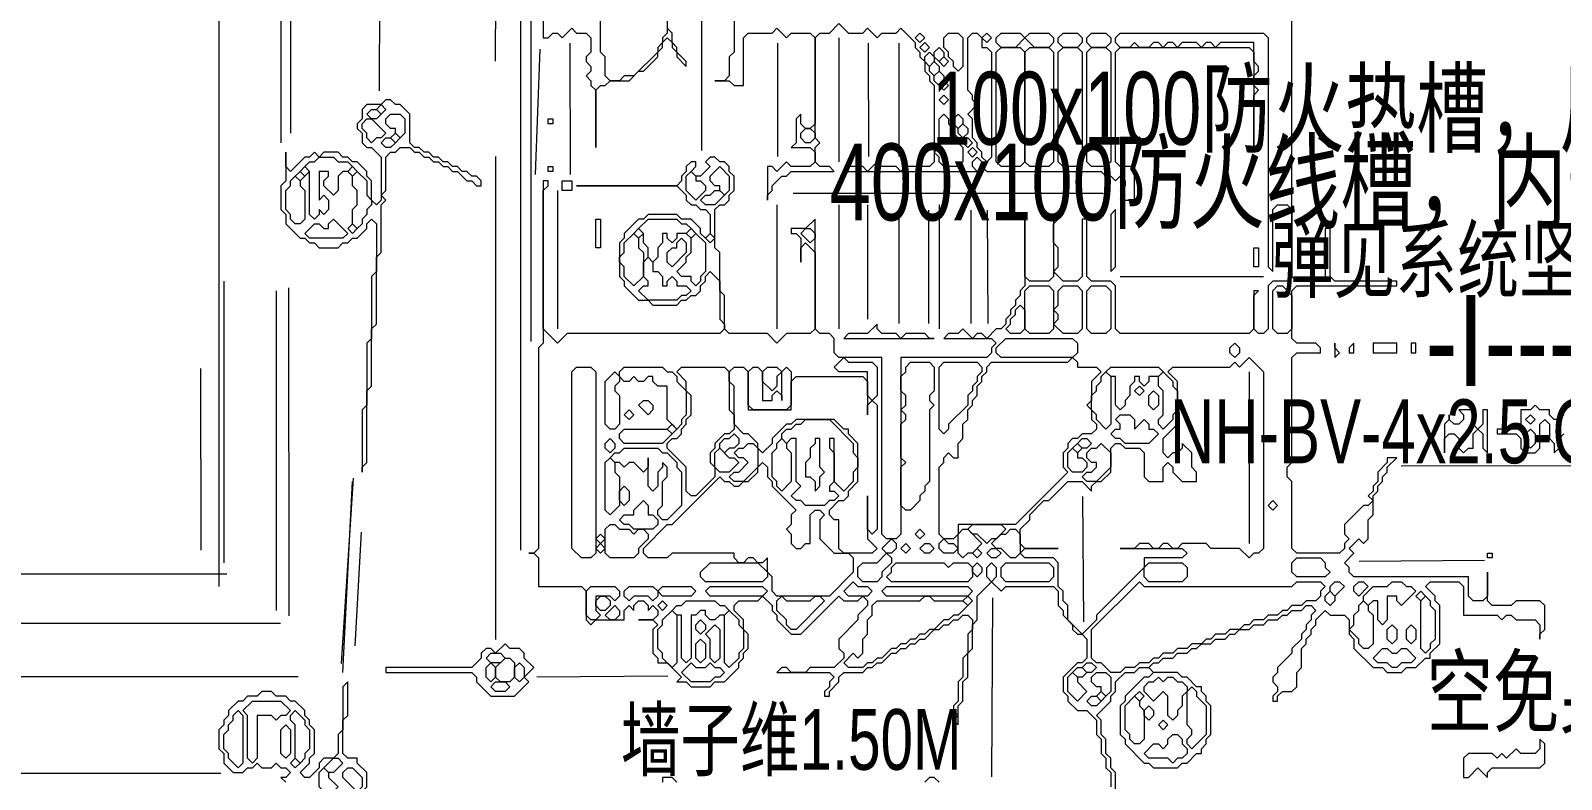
# Model space of a CAD drawing. Extents: x 10 to 1970, y 11 to 1392.
# Drawn here: x 1219.5 to 1540.5, y 644.6 to 801.5 of the extents above; entities that cross this region are included whole.
import ezdxf

# ---------------------------------------------------------------- set-up
doc = ezdxf.new("R2010")
doc.units = 0
for name, color, linetype, lineweight in [('OCR_TEXT', 6, 'Continuous', 0), ('TRACE_CURVE', 6, 'Continuous', 0), ('TRACE_STRAIGHT', 5, 'Continuous', 0), ('TRACE_TEXT_SYMBOL', 6, 'Continuous', 0)]:
    doc.layers.add(name, color=color, linetype=linetype, lineweight=lineweight)
doc.styles.add('wqy-unicode', font='wqy-unicode.lff')

msp = doc.modelspace()

# ---------------------------------------------------------------- linework, layer by layer
at = {"layer": 'TRACE_CURVE', "color": 6}
for points in [[(1500, 699), (1501, 700), (1501, 704), (1502, 705), (1502, 706), (1503, 707), (1503, 708), (1504, 709), (1504, 710), (1506, 712), (1504, 712), (1504, 711), (1502, 709), (1502, 707), (1501, 706), (1501, 705), (1500, 704), (1501, 703), (1500, 702), (1499, 702), (1495, 698), (1495, 696), (1496, 695), (1495, 694), (1495, 693), (1494, 692), (1485, 692), (1484, 693), (1484, 707), (1483, 708), (1483, 710), (1484, 711), (1484, 733), (1485, 734), (1490, 734), (1490, 735), (1489, 736), (1485, 736), (1484, 737), (1484, 747), (1485, 748), (1506, 748), (1506, 749), (1493, 749), (1492, 750), (1492, 760), (1491, 760), (1491, 750), (1490, 749), (1485, 749), (1484, 750), (1484, 874)], [(1327, 831), (1327, 800), (1328, 800), (1329, 801), (1330, 801), (1331, 800), (1333, 802), (1334, 801), (1336, 801), (1337, 800), (1337, 797), (1336, 796), (1336, 795), (1337, 794), (1337, 793), (1336, 792), (1337, 791), (1337, 790), (1338, 789), (1338, 777), (1338, 789), (1339, 790), (1340, 790), (1341, 791), (1345, 791), (1347, 793), (1348, 793), (1351, 796), (1351, 797), (1352, 798), (1352, 799), (1353, 800), (1354, 799), (1354, 798), (1355, 797), (1355, 796), (1357, 794), (1357, 795), (1355, 797), (1355, 798), (1354, 799), (1354, 801), (1353, 802)], [(1353, 804), (1353, 801), (1352, 800), (1352, 799), (1351, 798), (1351, 797), (1346, 792), (1344, 792), (1343, 791), (1341, 791), (1340, 792), (1340, 796), (1339, 797), (1339, 806)], [(1367, 806), (1367, 797), (1366, 796), (1366, 792), (1365, 791), (1363, 791), (1366, 791), (1367, 790), (1369, 790), (1369, 800), (1370, 801), (1375, 801), (1376, 802), (1378, 800)], [(1378, 800), (1379, 801), (1383, 801), (1384, 800), (1384, 782), (1383, 781), (1382, 781), (1381, 782), (1381, 784), (1380, 783), (1380, 778), (1379, 777), (1383, 777), (1384, 776), (1384, 774), (1383, 773), (1379, 773), (1378, 774), (1376, 772), (1375, 773), (1374, 773), (1374, 766), (1374, 767), (1375, 768), (1375, 769), (1377, 771), (1378, 771), (1379, 772), (1388, 772), (1387, 773), (1385, 773), (1384, 774), (1384, 777), (1385, 778), (1384, 779), (1384, 800), (1385, 801), (1387, 801), (1389, 803), (1391, 801), (1394, 801), (1395, 802), (1397, 800), (1398, 801), (1401, 801), (1402, 802), (1405, 799), (1405, 798), (1406, 797), (1406, 796), (1407, 795), (1407, 793), (1408, 792), (1408, 791), (1409, 790), (1409, 774), (1408, 773), (1403, 773), (1402, 772), (1401, 773), (1398, 773), (1397, 774), (1395, 772), (1394, 773)], [(1394, 773), (1391, 773), (1390, 772), (1418, 772), (1419, 773), (1420, 772), (1444, 772), (1445, 771), (1446, 771), (1447, 770), (1448, 771), (1449, 770), (1449, 769), (1448, 768), (1449, 767), (1448, 766), (1451, 766), (1451, 773), (1448, 773), (1447, 774), (1447, 797), (1448, 798), (1475, 798), (1476, 797), (1476, 777), (1476, 788), (1477, 789), (1476, 790), (1476, 792), (1477, 793), (1477, 794), (1476, 795), (1476, 799), (1469, 799), (1468, 798), (1467, 799), (1466, 799), (1465, 798), (1464, 799), (1461, 799), (1460, 798), (1459, 799), (1458, 799), (1457, 798), (1456, 799), (1455, 799), (1454, 798), (1452, 798), (1451, 799), (1450, 798), (1448, 798), (1447, 799), (1447, 800), (1448, 801), (1478, 801), (1479, 800), (1479, 752), (1480, 751), (1480, 764), (1481, 765), (1483, 765), (1484, 764), (1484, 750), (1483, 749)], [(1294, 787), (1293, 786), (1290, 786), (1289, 785), (1289, 783), (1288, 782), (1288, 781), (1289, 780), (1289, 778), (1290, 777), (1291, 777), (1293, 775), (1293, 766), (1292, 765), (1291, 766), (1291, 770), (1290, 771), (1290, 772), (1288, 774), (1287, 774), (1286, 775), (1285, 775), (1284, 776), (1281, 776), (1280, 775), (1279, 776), (1278, 775), (1277, 775), (1274, 772), (1273, 773), (1273, 776), (1273, 770), (1272, 769), (1272, 764), (1273, 763), (1273, 761), (1276, 758), (1277, 758), (1278, 757), (1279, 757), (1280, 756), (1284, 756), (1285, 757), (1286, 757), (1287, 758), (1288, 758), (1290, 760), (1290, 761), (1291, 762), (1292, 761), (1292, 751), (1291, 750), (1291, 737), (1290, 736), (1290, 723), (1289, 722), (1289, 709), (1289, 710), (1290, 711), (1290, 726), (1291, 727), (1291, 739), (1292, 740), (1292, 754)], [(1292, 754), (1293, 755), (1293, 765), (1294, 766), (1293, 767), (1294, 768), (1294, 775), (1295, 776), (1296, 776), (1297, 777), (1299, 777), (1300, 776), (1301, 776), (1302, 775), (1303, 775), (1304, 774), (1305, 774), (1306, 773), (1307, 773), (1308, 772), (1309, 772), (1311, 770), (1312, 770), (1313, 769), (1314, 769), (1314, 770), (1313, 771), (1312, 771), (1311, 772), (1310, 772), (1309, 773), (1308, 773), (1307, 774), (1306, 774), (1305, 775), (1304, 775), (1303, 776), (1302, 776), (1301, 777), (1300, 777), (1299, 778), (1299, 784), (1297, 786), (1296, 786), (1295, 787), (1294, 787)], [(1398, 696), (1398, 733), (1389, 733), (1388, 734), (1388, 737), (1387, 738), (1385, 738), (1384, 739), (1384, 762), (1382, 760), (1379, 760), (1379, 759), (1380, 759), (1381, 758), (1381, 753), (1381, 756), (1382, 757), (1384, 755), (1384, 739), (1383, 738), (1378, 738), (1376, 736), (1374, 738), (1366, 738), (1365, 739), (1365, 746), (1364, 747), (1364, 755), (1363, 756), (1363, 764), (1364, 765), (1365, 765), (1366, 766), (1366, 767), (1367, 768), (1367, 771), (1366, 772), (1366, 773), (1365, 774), (1364, 774), (1363, 775), (1362, 775), (1361, 774), (1362, 773), (1360, 771), (1359, 771), (1358, 772), (1359, 773), (1359, 774), (1358, 774), (1357, 773), (1357, 772), (1356, 771), (1356, 770), (1355, 769), (1334, 769), (1355, 769), (1357, 767), (1357, 766), (1358, 765), (1359, 765), (1360, 764), (1361, 764), (1362, 763)], [(1362, 763), (1362, 759), (1361, 758), (1360, 759), (1360, 760), (1358, 762), (1356, 762), (1355, 763), (1349, 763), (1348, 762), (1347, 762), (1344, 759), (1344, 758), (1343, 757), (1343, 750), (1344, 749), (1344, 748), (1347, 745), (1349, 745), (1350, 744), (1355, 744), (1356, 745), (1357, 745), (1358, 746), (1359, 746), (1360, 747), (1360, 748), (1361, 749), (1361, 750), (1362, 751), (1364, 749), (1364, 741), (1365, 740), (1365, 739), (1364, 738), (1332, 738), (1330, 736), (1327, 739), (1327, 768), (1328, 769), (1328, 770), (1327, 770), (1327, 736), (1326, 735), (1326, 693), (1325, 692), (1324, 692), (1325, 692), (1326, 691), (1326, 685), (1335, 685), (1336, 684), (1336, 678), (1337, 677), (1338, 678), (1344, 678), (1344, 680), (1345, 681), (1346, 680), (1346, 681), (1347, 682), (1348, 682), (1349, 681), (1349, 680)], [(1483, 749), (1480, 749), (1479, 748), (1479, 739), (1478, 738), (1477, 738), (1476, 739), (1476, 746), (1477, 747), (1476, 747), (1476, 739), (1475, 738), (1448, 738), (1447, 739), (1447, 748), (1446, 749), (1442, 749), (1441, 750), (1441, 762), (1440, 762), (1440, 750), (1439, 749), (1436, 749), (1434, 751), (1435, 752), (1435, 756), (1434, 757), (1434, 761), (1435, 762), (1434, 762), (1434, 750), (1433, 749), (1429, 749), (1428, 750), (1428, 762), (1428, 748), (1427, 747), (1427, 746), (1426, 745), (1426, 744), (1425, 743), (1425, 742), (1424, 741), (1424, 740), (1423, 739), (1422, 739), (1420, 737), (1419, 738), (1418, 738), (1417, 737), (1415, 739), (1414, 738), (1412, 738), (1411, 737), (1421, 737), (1422, 736), (1421, 735), (1421, 734), (1420, 733), (1402, 733), (1402, 696), (1401, 695), (1399, 695), (1398, 696)], [(1475, 733), (1478, 730), (1478, 693), (1477, 692), (1476, 692), (1475, 691), (1473, 693), (1467, 693), (1466, 694), (1461, 694), (1460, 693), (1459, 693), (1458, 694), (1457, 694), (1456, 693), (1455, 693), (1454, 694), (1452, 694), (1451, 693), (1448, 693), (1461, 693), (1462, 692), (1461, 691), (1453, 691), (1453, 689), (1443, 679), (1443, 678), (1440, 675), (1437, 678), (1437, 681), (1436, 682), (1436, 684), (1435, 685), (1435, 690), (1434, 691), (1428, 691), (1427, 692), (1428, 693), (1435, 693), (1428, 693), (1427, 694), (1427, 697), (1429, 699), (1429, 700), (1432, 703), (1433, 703), (1437, 707), (1440, 707), (1442, 705), (1442, 706), (1443, 707), (1444, 707), (1446, 709), (1446, 714), (1447, 715), (1448, 715), (1449, 714), (1452, 714), (1453, 713), (1453, 708), (1454, 707), (1457, 707), (1457, 710), (1458, 711)], [(1458, 711), (1459, 710), (1459, 709), (1461, 707), (1464, 707), (1464, 709), (1463, 710), (1463, 713), (1461, 715), (1461, 714), (1460, 713), (1459, 713), (1458, 712), (1457, 713), (1457, 716), (1460, 719), (1460, 728), (1458, 730), (1459, 731), (1471, 731), (1472, 732), (1473, 731), (1475, 733)], [(1541, 721), (1540, 720), (1539, 720), (1538, 721), (1538, 722), (1536, 722), (1535, 723), (1534, 722)], [(1534, 722), (1532, 722), (1532, 719), (1531, 718), (1527, 718), (1527, 717), (1531, 717), (1532, 716), (1532, 714), (1533, 713), (1535, 713), (1536, 714), (1536, 719), (1537, 720), (1538, 719), (1538, 716), (1539, 715), (1539, 713), (1540, 714), (1540, 716), (1541, 717)], [(1486, 672), (1487, 673), (1487, 674), (1488, 675), (1488, 676), (1489, 677), (1489, 678), (1491, 680), (1492, 679), (1495, 679), (1496, 678), (1496, 675), (1497, 674), (1497, 672), (1501, 668), (1503, 668), (1504, 667), (1507, 667), (1508, 668), (1510, 668), (1512, 670), (1513, 670), (1513, 671), (1515, 673), (1515, 681), (1514, 682), (1514, 683), (1512, 685), (1513, 686), (1519, 686), (1520, 685), (1520, 679), (1527, 679), (1528, 678), (1529, 679), (1530, 679), (1531, 678), (1535, 678), (1536, 677), (1536, 674), (1536, 675), (1537, 676), (1537, 681), (1536, 682), (1531, 682), (1530, 681), (1526, 681), (1525, 682), (1525, 688), (1525, 683), (1524, 682), (1522, 682), (1521, 683), (1521, 687), (1497, 687), (1496, 688), (1496, 689), (1495, 690), (1497, 692), (1496, 693), (1498, 695), (1499, 694), (1500, 695), (1500, 699)], [(1386, 662), (1387, 662), (1387, 663), (1389, 665), (1389, 666), (1390, 667), (1394, 667), (1395, 668), (1396, 668), (1397, 669), (1398, 669), (1400, 671), (1401, 671), (1402, 672), (1403, 672), (1404, 673), (1405, 673), (1406, 674), (1407, 674), (1409, 676), (1410, 676), (1411, 677), (1412, 677), (1413, 678), (1414, 678), (1415, 679), (1416, 679), (1417, 678), (1417, 676), (1416, 675), (1416, 671), (1415, 670), (1415, 666), (1414, 665), (1414, 661), (1413, 660), (1413, 659), (1414, 658), (1413, 657), (1414, 656), (1414, 660), (1415, 661), (1415, 665), (1416, 666), (1416, 671), (1417, 672), (1417, 677), (1418, 678), (1418, 683), (1421, 686), (1423, 684), (1424, 685), (1434, 685), (1435, 684), (1435, 681), (1436, 680), (1436, 679), (1438, 677), (1438, 676), (1439, 675), (1440, 675), (1441, 674), (1441, 670), (1440, 669)], [(1349, 680), (1350, 681), (1351, 680), (1351, 679), (1350, 678), (1347, 678), (1350, 678), (1351, 677), (1350, 676), (1350, 671), (1351, 670), (1351, 669), (1353, 669), (1356, 666), (1355, 665), (1357, 665), (1358, 664), (1362, 664), (1363, 665), (1365, 665), (1368, 668), (1368, 669), (1369, 670), (1369, 671), (1370, 672), (1370, 675), (1369, 676), (1369, 678), (1367, 680), (1367, 681), (1368, 682), (1372, 682), (1373, 683), (1375, 681), (1375, 680), (1376, 679), (1376, 678), (1379, 675), (1381, 675), (1389, 683), (1390, 682), (1393, 682), (1394, 683), (1395, 682), (1395, 681), (1393, 679), (1393, 678), (1389, 674), (1389, 672), (1390, 671), (1390, 670), (1388, 668), (1383, 668), (1382, 667), (1379, 667), (1378, 668), (1377, 668), (1376, 667), (1387, 667), (1388, 666), (1387, 665), (1387, 664), (1386, 663), (1386, 662)], [(1466, 653), (1467, 654), (1467, 660), (1466, 661), (1466, 662), (1465, 663), (1465, 664), (1464, 664), (1462, 666), (1461, 666), (1460, 667), (1455, 667), (1454, 668), (1455, 669), (1456, 669), (1457, 670), (1459, 670), (1460, 671), (1462, 671), (1463, 672), (1464, 672), (1465, 673), (1467, 673), (1468, 674), (1470, 674), (1471, 675), (1472, 675), (1473, 676), (1475, 676), (1476, 677), (1478, 677), (1479, 678), (1481, 678), (1482, 679), (1483, 679), (1484, 680), (1486, 680), (1487, 681), (1488, 681), (1489, 680), (1488, 679), (1488, 678), (1487, 677), (1487, 676), (1486, 675), (1486, 674), (1484, 672), (1484, 671), (1481, 668), (1481, 667), (1480, 666), (1480, 665), (1481, 664), (1481, 663), (1480, 662), (1480, 661), (1481, 661), (1481, 662), (1482, 663), (1484, 663), (1485, 664), (1485, 667), (1486, 668), (1486, 672)], [(1440, 669), (1439, 669), (1436, 666), (1436, 663), (1437, 662), (1437, 661), (1439, 659), (1441, 659), (1443, 657), (1443, 654), (1444, 653), (1444, 650), (1445, 649), (1445, 647), (1446, 646), (1446, 643)], [(1447, 642), (1447, 646), (1446, 647), (1446, 649), (1445, 650), (1445, 653), (1444, 654), (1444, 657), (1443, 658), (1446, 661), (1446, 662), (1447, 663), (1447, 665), (1449, 667), (1451, 667), (1452, 668), (1454, 668), (1455, 667), (1454, 666), (1453, 666), (1449, 662), (1449, 661), (1448, 660), (1448, 654), (1449, 653), (1449, 652), (1453, 648), (1454, 648), (1455, 647), (1460, 647), (1461, 648), (1462, 648), (1464, 650), (1465, 650), (1465, 651), (1466, 652), (1466, 653)], [(1355, 644), (1354, 645), (1352, 645), (1352, 644)], [(1410, 644), (1409, 645), (1408, 645), (1407, 644)]]:
    msp.add_lwpolyline(points, dxfattribs=at)
for points in [[(1405, 800), (1406, 801), (1407, 800), (1406, 799)], [(1411, 800), (1412, 801), (1414, 801), (1415, 800), (1415, 794), (1414, 793), (1413, 794), (1413, 795), (1412, 796), (1412, 797), (1411, 798)], [(1416, 800), (1417, 801), (1418, 801), (1419, 800), (1419, 798), (1420, 798), (1421, 797), (1421, 775), (1420, 774), (1419, 775), (1419, 776), (1418, 777), (1418, 778), (1417, 779), (1417, 783), (1416, 784), (1418, 786), (1417, 787), (1417, 788), (1416, 789)], [(1419, 800), (1420, 801), (1421, 800), (1420, 799)], [(1422, 800), (1423, 801), (1427, 801), (1428, 800), (1426, 798), (1423, 798), (1422, 799)], [(1428, 800), (1429, 801), (1433, 801), (1434, 800), (1434, 799), (1433, 798), (1430, 798)], [(1435, 800), (1436, 801), (1439, 801), (1440, 800), (1440, 799), (1439, 798), (1436, 798), (1435, 799)], [(1441, 800), (1442, 801), (1445, 801), (1446, 800), (1446, 799), (1445, 798), (1442, 798), (1441, 799)], [(1406, 798), (1407, 799), (1408, 798), (1407, 797)], [(1407, 796), (1408, 797), (1409, 796), (1409, 795), (1408, 794), (1407, 795)], [(1409, 797), (1410, 798), (1411, 797), (1411, 796), (1410, 795), (1409, 796)], [(1422, 797), (1423, 798), (1427, 798), (1428, 797), (1428, 774), (1427, 773), (1423, 773), (1422, 774)], [(1428, 797), (1429, 798), (1433, 798), (1434, 797), (1434, 774), (1433, 773), (1429, 773), (1428, 774)], [(1435, 797), (1436, 798), (1439, 798), (1440, 797), (1440, 774), (1439, 773), (1436, 773), (1435, 774)], [(1441, 797), (1442, 798), (1445, 798), (1446, 797), (1446, 774), (1445, 773), (1442, 773), (1441, 774)], [(1408, 794), (1409, 795), (1410, 794), (1410, 793), (1409, 792), (1408, 793)], [(1409, 792), (1410, 793), (1411, 792), (1411, 791), (1410, 790), (1409, 791)], [(1410, 795), (1411, 796), (1412, 795), (1411, 794)], [(1410, 790), (1411, 791), (1412, 790), (1411, 789)], [(1410, 787), (1411, 788), (1412, 787), (1411, 786)], [(1290, 784), (1291, 785), (1292, 785), (1293, 784), (1292, 783), (1291, 783)], [(1292, 785), (1293, 786), (1294, 785), (1293, 784)], [(1294, 783), (1295, 784), (1297, 784), (1298, 783), (1298, 780), (1297, 779), (1296, 780), (1296, 781), (1295, 781), (1294, 782)], [(1410, 783), (1411, 784), (1412, 783), (1412, 782), (1413, 781), (1413, 780), (1414, 779), (1414, 778), (1415, 777), (1415, 774), (1414, 773), (1411, 773), (1410, 774), (1410, 775), (1409, 776), (1410, 777)], [(1413, 783), (1414, 784), (1415, 783), (1415, 782), (1414, 781), (1413, 782)], [(1289, 782), (1290, 783), (1291, 783), (1294, 780), (1293, 779), (1292, 779), (1291, 778), (1290, 779), (1290, 780), (1289, 781)], [(1381, 780), (1382, 781), (1383, 781), (1384, 780), (1384, 779), (1383, 778), (1382, 778), (1381, 779)], [(1414, 781), (1415, 782), (1416, 781), (1416, 780), (1415, 779), (1414, 780)], [(1293, 778), (1294, 779), (1295, 779), (1296, 778), (1295, 777), (1294, 777)], [(1295, 779), (1296, 780), (1297, 779), (1296, 778)], [(1415, 778), (1416, 779), (1417, 778), (1416, 777)], [(1416, 776), (1417, 777), (1418, 776), (1417, 775)], [(1279, 774), (1280, 775), (1283, 775), (1284, 774), (1286, 774), (1287, 773), (1286, 772), (1285, 772), (1284, 771), (1284, 768), (1283, 767), (1281, 769), (1281, 770), (1282, 771), (1282, 772), (1280, 772), (1280, 766), (1281, 767), (1282, 766), (1282, 764), (1281, 763), (1280, 764), (1280, 763), (1279, 762), (1278, 763), (1278, 772), (1277, 773), (1278, 774)], [(1417, 774), (1418, 775), (1419, 774), (1419, 773), (1418, 772), (1417, 773)], [(1274, 770), (1275, 771), (1276, 770), (1276, 769), (1277, 768), (1277, 762), (1276, 761), (1275, 761), (1274, 762), (1274, 763), (1273, 764), (1273, 768), (1274, 769)], [(1275, 771), (1276, 772), (1277, 771), (1276, 770)], [(1276, 772), (1277, 773), (1278, 772), (1277, 771)], [(1286, 772), (1287, 773), (1288, 772), (1287, 771)], [(1287, 771), (1288, 772), (1290, 770), (1290, 767), (1291, 766), (1291, 765), (1290, 764), (1290, 763), (1289, 762), (1289, 761), (1288, 760), (1287, 761), (1287, 764), (1288, 765), (1288, 768), (1287, 769)], [(1357, 771), (1358, 772), (1359, 771), (1359, 770), (1360, 770), (1361, 769), (1361, 768), (1359, 766), (1357, 768)], [(1364, 773), (1366, 771), (1366, 768), (1365, 767), (1364, 768), (1364, 769), (1363, 769), (1362, 770), (1362, 771)], [(1362, 767), (1363, 768), (1364, 768), (1365, 767), (1363, 765), (1361, 765), (1360, 766), (1361, 767)], [(1282, 761), (1283, 762), (1286, 759), (1285, 758), (1278, 758), (1277, 759), (1279, 761), (1280, 761), (1281, 760), (1282, 760)], [(1286, 760), (1287, 761), (1288, 760), (1287, 759)], [(1349, 762), (1355, 762), (1356, 761), (1357, 761), (1358, 760), (1357, 759), (1355, 759), (1355, 758), (1354, 757), (1353, 758), (1353, 759), (1352, 759), (1352, 757), (1351, 756), (1351, 754), (1350, 753), (1349, 754), (1349, 756), (1348, 757), (1348, 759), (1347, 760)], [(1346, 759), (1347, 758), (1347, 756), (1348, 755), (1348, 750), (1346, 748), (1344, 750), (1344, 752), (1343, 753), (1343, 754), (1344, 755), (1344, 757)], [(1346, 759), (1347, 760), (1348, 759), (1347, 758)], [(1355, 757), (1356, 758), (1357, 757), (1357, 755), (1354, 752), (1353, 753), (1353, 755), (1354, 756), (1355, 756)], [(1358, 758), (1359, 759), (1361, 757), (1361, 751), (1360, 750), (1360, 749), (1359, 748), (1358, 749), (1358, 750), (1356, 750), (1355, 751), (1357, 753), (1357, 754), (1358, 755)], [(1357, 759), (1358, 760), (1359, 759), (1358, 758)], [(1361, 758), (1362, 759), (1363, 758), (1362, 757)], [(1381, 759), (1382, 760), (1383, 760), (1384, 759), (1384, 758), (1383, 757)], [(1348, 753), (1349, 754), (1350, 753), (1350, 751), (1351, 751), (1352, 750), (1352, 748), (1353, 748), (1353, 749), (1354, 750), (1355, 749), (1355, 748), (1357, 748), (1358, 747), (1357, 746), (1356, 746), (1355, 745), (1349, 745), (1347, 747), (1348, 748), (1349, 748), (1349, 749), (1348, 750)], [(1428, 747), (1429, 748), (1433, 748), (1434, 747), (1434, 739), (1433, 738), (1429, 738), (1428, 739)], [(1435, 747), (1436, 748), (1439, 748), (1440, 747), (1440, 739), (1439, 738), (1436, 738), (1434, 740), (1435, 741), (1435, 742), (1434, 743), (1435, 744)], [(1441, 747), (1442, 748), (1445, 748), (1446, 747), (1446, 739), (1445, 738), (1442, 738), (1441, 739)], [(1480, 747), (1481, 748), (1482, 748), (1484, 746), (1484, 739), (1483, 738), (1481, 738), (1480, 739)], [(1426, 743), (1427, 744), (1428, 743), (1428, 739), (1427, 738), (1425, 738), (1424, 739), (1425, 740), (1425, 741), (1426, 742)], [(1424, 737), (1438, 737), (1439, 736), (1439, 734), (1438, 733), (1423, 733), (1422, 734), (1422, 735)], [(1471, 735), (1472, 736), (1473, 735), (1473, 734), (1472, 733), (1471, 734)], [(1390, 733), (1391, 732), (1396, 732), (1397, 731), (1397, 725), (1396, 724), (1395, 725), (1395, 730), (1389, 730), (1388, 731)], [(1403, 731), (1404, 732), (1408, 732), (1409, 731), (1409, 726), (1408, 725), (1408, 724), (1409, 723), (1408, 722), (1408, 707), (1407, 706), (1407, 705), (1406, 704), (1406, 703), (1404, 701), (1403, 701), (1402, 702), (1402, 710), (1403, 711), (1402, 712), (1402, 719), (1403, 720), (1403, 721), (1402, 722), (1403, 723), (1403, 725), (1402, 726), (1402, 729), (1403, 730)], [(1437, 732), (1438, 733), (1439, 732), (1439, 731), (1443, 731), (1444, 730), (1442, 728), (1442, 724), (1441, 723), (1442, 722), (1442, 720), (1443, 719), (1443, 718), (1442, 717), (1440, 717), (1439, 716), (1438, 716), (1437, 715), (1437, 714), (1436, 713), (1436, 710), (1437, 709), (1426, 698), (1414, 698), (1414, 696), (1413, 695), (1411, 695), (1410, 696), (1410, 710), (1411, 711), (1411, 712), (1412, 713), (1413, 712), (1414, 712), (1414, 715), (1415, 716), (1415, 719), (1416, 720), (1416, 722), (1417, 723), (1417, 724), (1418, 725), (1418, 727), (1419, 728), (1419, 729), (1420, 730), (1420, 731), (1421, 732)], [(1410, 731), (1411, 732), (1418, 732), (1419, 731), (1419, 730), (1418, 729), (1418, 728), (1417, 727), (1417, 726), (1416, 725), (1416, 723), (1412, 719), (1412, 718), (1411, 717), (1410, 718)], [(1333, 730), (1334, 731), (1337, 731), (1338, 730), (1338, 692), (1337, 691), (1335, 691), (1333, 693)], [(1342, 730), (1343, 729), (1343, 728), (1342, 727), (1342, 726), (1343, 725), (1343, 719), (1342, 718), (1341, 718), (1340, 719), (1340, 728)], [(1343, 730), (1344, 731), (1352, 731), (1353, 730), (1354, 730), (1355, 729), (1355, 728), (1357, 726), (1357, 721), (1356, 720), (1356, 719), (1355, 718), (1353, 720), (1353, 727), (1351, 727), (1350, 728), (1350, 729), (1349, 729), (1348, 728), (1347, 728), (1346, 729), (1345, 728), (1344, 728), (1343, 729)], [(1355, 730), (1356, 731), (1365, 731), (1366, 730), (1366, 722), (1367, 721), (1367, 718), (1366, 717), (1365, 717), (1363, 715), (1363, 714), (1362, 713), (1362, 711), (1363, 710), (1363, 708), (1359, 704), (1358, 704), (1357, 705), (1357, 710), (1353, 714), (1353, 715), (1354, 716), (1355, 716), (1356, 717), (1356, 718), (1357, 719), (1357, 720), (1358, 721), (1358, 725), (1357, 726), (1357, 728)], [(1366, 730), (1367, 731), (1369, 731), (1370, 730), (1370, 722), (1379, 722), (1379, 728), (1380, 729), (1394, 729), (1395, 728), (1395, 721), (1395, 723), (1396, 724), (1397, 723), (1397, 697), (1396, 696), (1395, 697), (1395, 704), (1395, 695), (1397, 693), (1396, 692), (1390, 692), (1389, 693), (1389, 699), (1388, 699), (1387, 700), (1387, 701), (1389, 703), (1390, 703), (1391, 704), (1391, 705), (1393, 707), (1393, 715), (1391, 717), (1391, 718), (1390, 718), (1388, 720), (1380, 720), (1379, 719), (1378, 719), (1375, 716), (1375, 715), (1373, 713), (1372, 714), (1372, 715), (1370, 717), (1369, 717), (1367, 719), (1367, 727), (1366, 728)], [(1370, 730), (1371, 731), (1372, 731), (1373, 730), (1373, 724), (1375, 724), (1375, 725), (1376, 726), (1377, 725), (1377, 724), (1377, 730), (1378, 731), (1379, 730), (1379, 723), (1378, 722), (1371, 722), (1370, 723)], [(1373, 730), (1374, 731), (1376, 731), (1377, 730), (1376, 729), (1376, 727), (1375, 726), (1373, 728)], [(1444, 729), (1445, 730), (1446, 729), (1446, 719), (1445, 718), (1443, 720), (1443, 721), (1442, 722), (1442, 725), (1443, 726), (1443, 727), (1444, 728)], [(1445, 730), (1446, 731), (1456, 731), (1457, 730), (1456, 729), (1454, 729), (1454, 728), (1453, 727), (1452, 728), (1452, 729), (1451, 729), (1451, 728), (1450, 727), (1450, 725), (1449, 724), (1449, 723), (1448, 722), (1447, 723), (1447, 729), (1446, 729)], [(1456, 729), (1457, 730), (1459, 728), (1459, 727), (1460, 726), (1460, 722), (1459, 721), (1459, 720), (1457, 718), (1456, 719), (1456, 720), (1457, 721), (1457, 726), (1456, 727)], [(1451, 726), (1452, 727), (1453, 726), (1452, 725)], [(1454, 725), (1455, 726), (1456, 725), (1456, 723), (1455, 722), (1454, 723)], [(1347, 723), (1348, 724), (1349, 724), (1350, 723), (1350, 722), (1349, 721)], [(1344, 721), (1345, 722), (1346, 721), (1345, 720)], [(1381, 719), (1382, 720), (1387, 720), (1392, 715), (1392, 713), (1393, 712), (1393, 710), (1392, 709), (1392, 707), (1390, 705), (1388, 707), (1388, 716), (1387, 716), (1387, 714), (1388, 713), (1388, 707), (1387, 706), (1387, 705), (1388, 705), (1389, 704), (1388, 703), (1387, 703), (1386, 702), (1382, 702), (1381, 703), (1380, 703), (1379, 704), (1381, 706), (1380, 707), (1380, 716), (1379, 716), (1378, 715), (1377, 716), (1377, 717), (1378, 718), (1379, 718), (1380, 719)], [(1447, 720), (1448, 721), (1450, 721), (1451, 720), (1451, 718), (1453, 720), (1454, 719), (1454, 718), (1455, 718), (1456, 717), (1454, 715), (1449, 715), (1448, 716), (1447, 716), (1446, 717), (1447, 718), (1448, 718), (1448, 719)], [(1533, 720), (1534, 721), (1535, 720), (1534, 719)], [(1340, 715), (1341, 716), (1342, 715), (1342, 714), (1341, 713), (1340, 714)], [(1343, 717), (1344, 718), (1353, 718), (1354, 717), (1352, 715), (1344, 715), (1343, 716)], [(1353, 718), (1354, 719), (1355, 718), (1354, 717)], [(1366, 716), (1367, 717), (1368, 716), (1368, 715), (1367, 714), (1366, 714), (1365, 713), (1364, 714), (1364, 715), (1365, 716)], [(1376, 715), (1377, 716), (1378, 715), (1378, 714), (1379, 713), (1379, 707), (1377, 705), (1376, 706), (1376, 707), (1375, 708), (1375, 713), (1376, 714)], [(1439, 715), (1440, 716), (1441, 716), (1442, 715), (1441, 714), (1440, 714)], [(1533, 717), (1534, 718), (1535, 717), (1535, 715), (1534, 714), (1533, 715)], [(1343, 713), (1344, 714), (1351, 714), (1352, 713), (1353, 713), (1355, 711), (1355, 710), (1356, 709), (1356, 702), (1353, 699), (1352, 699), (1351, 700), (1351, 701), (1352, 702), (1352, 707), (1353, 708), (1353, 710), (1352, 711), (1352, 710), (1351, 709), (1351, 706), (1350, 705), (1349, 706), (1349, 712), (1349, 710), (1348, 709), (1346, 711), (1345, 711), (1344, 710), (1343, 711), (1342, 711), (1341, 712), (1342, 713)], [(1363, 713), (1364, 714), (1366, 712), (1367, 712), (1368, 711), (1366, 709), (1364, 709), (1363, 710)], [(1369, 714), (1370, 715), (1371, 715), (1372, 714), (1372, 710), (1369, 707), (1367, 707), (1366, 708), (1367, 709), (1368, 709), (1370, 711), (1369, 712), (1368, 712), (1367, 713), (1368, 714)], [(1437, 713), (1438, 714), (1439, 713), (1439, 712), (1440, 712), (1441, 711), (1441, 710), (1440, 709), (1438, 709), (1437, 710)], [(1438, 714), (1439, 715), (1440, 714), (1439, 713)], [(1443, 714), (1444, 715), (1446, 713), (1446, 710), (1443, 707), (1441, 707), (1440, 708), (1441, 709), (1442, 709), (1443, 710), (1443, 711), (1442, 711), (1441, 712), (1441, 713), (1442, 714)], [(1340, 711), (1341, 712), (1342, 711), (1342, 709), (1343, 708), (1343, 702), (1341, 700), (1340, 701)], [(1372, 710), (1373, 711), (1374, 710), (1374, 708), (1375, 707), (1375, 706), (1380, 701), (1379, 700), (1379, 698), (1378, 697), (1379, 696), (1379, 694), (1380, 693), (1381, 693), (1382, 694), (1383, 694), (1383, 700), (1384, 701), (1385, 701), (1386, 700), (1385, 699), (1385, 695), (1388, 692), (1391, 692), (1392, 691), (1392, 688), (1387, 683), (1376, 683), (1375, 684), (1375, 687), (1374, 688), (1374, 691), (1373, 690), (1372, 690), (1371, 691), (1370, 691), (1369, 690), (1368, 690), (1367, 691), (1367, 692), (1354, 692), (1353, 691), (1349, 691), (1348, 692), (1348, 693), (1353, 698), (1354, 698), (1364, 708), (1365, 707), (1366, 707), (1367, 706), (1368, 706), (1369, 707), (1370, 707), (1372, 709)], [(1343, 705), (1344, 706), (1345, 705), (1345, 703), (1344, 702), (1343, 703)], [(1348, 703), (1349, 702), (1349, 700), (1350, 700), (1351, 699), (1351, 698), (1350, 697), (1346, 697), (1345, 698), (1344, 698), (1343, 699), (1344, 700), (1346, 700), (1346, 701)], [(1479, 702), (1480, 703), (1481, 702), (1480, 701)], [(1340, 697), (1341, 698), (1342, 698), (1343, 697), (1345, 697), (1346, 696), (1347, 697), (1348, 697), (1349, 696), (1349, 695), (1347, 693), (1347, 692), (1346, 691), (1341, 691), (1340, 692)], [(1405, 696), (1406, 697), (1407, 696), (1406, 695)], [(1414, 696), (1415, 697), (1416, 697), (1419, 694), (1417, 692), (1416, 692), (1415, 691), (1414, 692)], [(1416, 697), (1417, 698), (1423, 698), (1424, 697), (1422, 695), (1421, 695), (1420, 694), (1418, 696), (1417, 696)], [(1424, 696), (1425, 697), (1426, 697), (1427, 696), (1427, 692), (1426, 691), (1425, 691), (1423, 693), (1422, 693), (1421, 694), (1423, 696)], [(1338, 695), (1339, 696), (1340, 695), (1339, 694)], [(1338, 693), (1339, 694), (1340, 693), (1339, 692)], [(1400, 695), (1401, 694), (1401, 693), (1400, 692), (1399, 692), (1398, 693)], [(1402, 693), (1403, 694), (1404, 693), (1403, 692)], [(1406, 693), (1407, 694), (1408, 694), (1409, 693), (1408, 692), (1407, 692)], [(1410, 694), (1411, 695), (1412, 694), (1413, 694), (1414, 693), (1413, 692), (1411, 692), (1410, 693)], [(1399, 692), (1400, 691), (1400, 690), (1398, 688), (1398, 687), (1397, 686), (1394, 686), (1393, 687), (1393, 689), (1394, 690), (1397, 690)], [(1417, 692), (1418, 693), (1419, 692), (1418, 691)], [(1420, 692), (1421, 693), (1422, 693), (1423, 692), (1422, 691), (1421, 691)], [(1484, 690), (1485, 691), (1490, 691), (1491, 690), (1491, 689), (1492, 688), (1491, 687), (1485, 687), (1484, 688)], [(1362, 690), (1372, 690), (1374, 688), (1374, 687), (1373, 686), (1361, 686), (1360, 687), (1360, 688)], [(1400, 689), (1401, 690), (1411, 690), (1412, 689), (1413, 690), (1416, 690), (1417, 689), (1417, 687), (1416, 686), (1400, 686), (1399, 687), (1400, 688)], [(1417, 689), (1418, 690), (1419, 689), (1419, 688), (1418, 687), (1417, 688)], [(1420, 689), (1421, 690), (1422, 689), (1422, 687), (1421, 686), (1420, 687)], [(1423, 689), (1424, 690), (1433, 690), (1434, 689), (1434, 687), (1433, 686), (1424, 686), (1423, 687)], [(1453, 689), (1454, 690), (1461, 690), (1462, 689), (1462, 687), (1461, 686), (1454, 686), (1453, 687)], [(1336, 684), (1337, 685), (1342, 685), (1343, 684), (1343, 683), (1342, 682), (1341, 683), (1338, 683), (1338, 680), (1339, 679), (1338, 678), (1337, 678), (1336, 679)], [(1344, 684), (1345, 685), (1350, 685), (1351, 684), (1351, 683), (1350, 682), (1349, 683), (1346, 683), (1345, 682), (1344, 683)], [(1351, 684), (1352, 685), (1358, 685), (1359, 684), (1358, 683), (1352, 683)], [(1361, 684), (1362, 685), (1373, 685), (1374, 684), (1373, 683), (1362, 683)], [(1392, 686), (1393, 685), (1395, 685), (1396, 684), (1395, 683), (1391, 683), (1390, 684)], [(1398, 684), (1399, 685), (1416, 685), (1417, 684), (1416, 683), (1399, 683)], [(1452, 686), (1453, 685), (1484, 685), (1485, 686), (1490, 686), (1491, 685), (1490, 684), (1490, 683), (1489, 682), (1487, 682), (1486, 681), (1484, 681), (1483, 680), (1482, 680), (1481, 679), (1479, 679), (1478, 678), (1476, 678), (1475, 677), (1474, 677), (1473, 676), (1471, 676), (1470, 675), (1468, 675), (1467, 674), (1466, 674), (1465, 673), (1463, 673), (1462, 672), (1460, 672), (1459, 671), (1457, 671), (1456, 670), (1455, 670), (1454, 669), (1452, 669), (1451, 668), (1449, 668), (1448, 667), (1446, 667), (1444, 669), (1443, 669), (1442, 670), (1442, 676)], [(1491, 683), (1492, 684), (1493, 683), (1493, 682), (1492, 681), (1491, 682)], [(1492, 685), (1493, 686), (1494, 686), (1495, 685), (1493, 683), (1492, 684)], [(1497, 685), (1498, 686), (1499, 686), (1500, 685), (1498, 683), (1497, 684)], [(1504, 685), (1505, 686), (1507, 686), (1508, 685), (1509, 685), (1510, 684), (1507, 681), (1506, 682), (1506, 683), (1504, 683), (1504, 678), (1503, 677), (1502, 678), (1502, 682), (1501, 682), (1500, 681), (1499, 682), (1499, 683), (1501, 685)], [(1510, 683), (1511, 684), (1512, 683), (1511, 682)], [(1338, 682), (1339, 683), (1340, 683), (1341, 682), (1341, 681), (1340, 680), (1339, 680), (1338, 681)], [(1342, 681), (1343, 680), (1343, 679), (1342, 678), (1341, 678), (1340, 679)], [(1351, 681), (1352, 682), (1353, 681), (1352, 680)], [(1356, 681), (1357, 682), (1363, 682), (1364, 681), (1365, 681), (1366, 680), (1365, 679), (1364, 679), (1363, 678), (1362, 678), (1361, 679), (1361, 680), (1360, 680), (1359, 679), (1358, 679), (1358, 670), (1357, 669), (1356, 670), (1356, 679), (1355, 679), (1354, 680), (1355, 681)], [(1376, 682), (1377, 683), (1378, 682), (1383, 682), (1384, 683), (1385, 683), (1386, 682), (1380, 676), (1379, 676), (1378, 677), (1378, 678), (1376, 680)], [(1406, 682), (1407, 683), (1408, 683), (1409, 682), (1415, 682), (1416, 681), (1414, 679), (1413, 679), (1412, 678), (1411, 678), (1409, 676), (1408, 676), (1407, 675), (1406, 675), (1405, 674), (1404, 674), (1403, 673), (1402, 673), (1401, 672), (1400, 672), (1398, 670), (1397, 670), (1396, 669), (1395, 669), (1394, 668), (1391, 668), (1390, 669), (1392, 671), (1393, 670), (1394, 671), (1394, 674), (1395, 675), (1395, 678), (1396, 679), (1396, 681), (1397, 682)], [(1415, 682), (1416, 683), (1417, 682), (1416, 681)], [(1498, 681), (1499, 682), (1500, 681), (1500, 680), (1501, 679), (1501, 673), (1500, 672), (1499, 672), (1498, 673), (1498, 674), (1496, 676), (1497, 677), (1497, 679), (1498, 680)], [(1511, 682), (1512, 683), (1513, 682), (1513, 681), (1514, 680), (1514, 674), (1513, 673), (1513, 672), (1512, 671), (1511, 672)], [(1354, 680), (1355, 679), (1355, 669), (1354, 668), (1352, 670), (1352, 671), (1351, 672), (1351, 676), (1352, 677), (1352, 678)], [(1359, 677), (1360, 678), (1361, 677), (1361, 676), (1360, 675), (1359, 676)], [(1365, 679), (1366, 680), (1368, 678), (1368, 677), (1369, 676), (1369, 672), (1368, 671), (1368, 670), (1366, 668), (1365, 669)], [(1363, 677), (1364, 676), (1364, 670), (1363, 669), (1362, 670), (1362, 674), (1361, 675)], [(1504, 676), (1505, 677), (1506, 676), (1506, 674), (1505, 673), (1504, 674)], [(1508, 676), (1509, 677), (1510, 676), (1510, 674), (1509, 673), (1508, 674)], [(1359, 673), (1360, 674), (1361, 673), (1361, 670), (1360, 669), (1359, 670)], [(1503, 672), (1504, 672), (1505, 671), (1506, 671), (1507, 672), (1508, 672), (1510, 670), (1509, 669), (1507, 669), (1506, 668), (1505, 668), (1504, 669), (1502, 669), (1501, 670)], [(1358, 669), (1359, 668), (1361, 668), (1362, 669), (1363, 668), (1364, 668), (1365, 667), (1364, 666), (1363, 666), (1362, 665), (1358, 665), (1356, 667)], [(1438, 667), (1439, 668), (1440, 668), (1441, 667), (1440, 666), (1439, 666)], [(1440, 668), (1441, 669), (1442, 669), (1443, 668), (1442, 667), (1441, 667)], [(1437, 666), (1438, 667), (1439, 666), (1439, 665), (1441, 663), (1439, 661), (1437, 663)], [(1442, 666), (1443, 667), (1445, 667), (1446, 666), (1446, 663), (1445, 662), (1444, 663), (1444, 664), (1443, 664), (1442, 665)], [(1455, 665), (1456, 666), (1457, 665), (1458, 666), (1459, 666), (1460, 665), (1461, 665), (1462, 664), (1462, 663), (1461, 662), (1461, 660), (1460, 659), (1460, 658), (1459, 657), (1458, 658), (1458, 662), (1457, 663), (1455, 661), (1453, 663), (1453, 664), (1454, 665)], [(1441, 661), (1442, 662), (1443, 662), (1444, 661), (1443, 660), (1442, 660)], [(1443, 662), (1444, 663), (1445, 662), (1444, 661)], [(1451, 662), (1452, 661), (1452, 660), (1453, 659), (1453, 653), (1452, 652), (1451, 652), (1450, 653), (1450, 654), (1449, 655), (1449, 660)], [(1451, 662), (1452, 663), (1453, 662), (1452, 661)], [(1462, 663), (1463, 664), (1464, 663), (1464, 662), (1466, 660), (1466, 654), (1463, 651), (1462, 652), (1462, 653), (1463, 654), (1463, 655), (1462, 656)], [(1453, 659), (1454, 660), (1455, 659), (1455, 658), (1454, 657), (1453, 658)], [(1456, 656), (1457, 657), (1458, 656), (1457, 655)], [(1458, 653), (1459, 654), (1460, 654), (1461, 653), (1461, 652), (1462, 651), (1462, 650), (1461, 649), (1460, 649), (1459, 648), (1458, 649), (1454, 649), (1453, 650), (1455, 652), (1456, 652), (1457, 651), (1458, 652)]]:
    msp.add_lwpolyline(points, close=True, dxfattribs=at)
at = {"layer": 'TRACE_STRAIGHT', "color": 5}
for p, q in [((1259, 881), (1259, 685)), ((1272, 837), (1272, 778)), ((1274, 836), (1274, 780)), ((1322.2, 831.38), (1322.25, 692.63)), ((1324.38, 831.38), (1324.38, 736.38)), ((1292.67, 788.87), (1292.82, 827.63)), ((1317.01, 795.12), (1317.06, 826.38)), ((1360.17, 806.38), (1360.2, 776.37)), ((1389, 800), (1389, 774)), ((1325.4, 771.38), (1326.33, 797.6)), ((1332.56, 798.88), (1332.67, 771.37)), ((1376.09, 798.88), (1376.12, 775.12)), ((1395.11, 798.88), (1395.2, 775.12)), ((1401.62, 775.13), (1401.63, 798.88)), ((1317.04, 673.88), (1317.06, 775.12)), ((1330, 768), (1330, 739)), ((1379.38, 767.43), (1444.38, 767.43)), ((1376, 765), (1376, 739)), ((1389, 765), (1389, 739)), ((1395, 765), (1395, 741)), ((1410, 765), (1410, 739)), ((1401.62, 740.12), (1401.62, 763.88)), ((1407.8, 763.87), (1407.82, 740.12)), ((1416.67, 763.88), (1416.67, 740.12)), ((1420.11, 763.88), (1420.21, 740.12)), ((1260, 749), (1260, 690)), ((1448, 750), (1478, 750)), ((1271, 747), (1271, 680)), ((1273.6, 747.63), (1273.62, 678.87)), ((1255.13, 730.67), (1255.18, 692.62)), ((1475, 730), (1475, 694)), ((1506.87, 710.31), (1551.88, 710.37)), ((1284.68, 668.86), (1287.22, 707.68)), ((1285, 667), (1287, 707)), ((1440.07, 703.88), (1440.28, 677.62)), ((1287.57, 672.59), (1288.91, 696.4)), ((1498.12, 690.3), (1524.37, 690.49)), ((1163.13, 687.67), (1260.63, 687.63)), ((1421.05, 645.12), (1421.26, 682.63)), ((1123.12, 677.29), (1271.88, 677.29)), ((1155.62, 666.09), (1275.63, 666.14)), ((1325.63, 666.06), (1353.14, 666.27)), ((1159.37, 645.8), (1259.37, 645.91))]:
    msp.add_line(p, q, dxfattribs=at)
at = {"layer": 'TRACE_TEXT_SYMBOL', "color": 6}
for points in [[(1328, 783), (1329, 783), (1329, 782), (1328, 782)], [(1328, 773), (1329, 773), (1329, 772), (1328, 772)], [(1331, 770), (1333, 770), (1333, 768), (1331, 768)], [(1447, 764), (1446, 763), (1446, 751), (1447, 752)], [(1338, 762), (1339, 762), (1339, 756), (1338, 756)], [(1476, 756), (1477, 756), (1477, 752), (1476, 752)], [(1397, 740), (1395, 738), (1391, 738), (1390, 737), (1409, 737), (1408, 737), (1407, 738), (1403, 738), (1402, 737), (1401, 738), (1398, 738), (1397, 739)], [(1493, 736), (1493, 733), (1494, 734), (1493, 735)], [(1497, 736), (1496, 735), (1496, 734), (1497, 734)], [(1501, 736), (1501, 734), (1506, 734), (1506, 736)], [(1509, 736), (1509, 734), (1510, 734), (1510, 736)], [(1519, 722), (1520, 721), (1520, 720), (1519, 719), (1518, 719), (1517, 720), (1517, 721), (1517, 720), (1516, 719), (1516, 713), (1516, 716), (1517, 717), (1518, 717), (1519, 716), (1519, 714), (1520, 713), (1521, 714), (1522, 714), (1522, 717), (1523, 718), (1524, 717), (1524, 714), (1525, 713), (1525, 722), (1524, 722), (1524, 719), (1523, 718), (1522, 719), (1522, 722)], [(1384, 716), (1384, 715), (1383, 714), (1383, 712), (1382, 711), (1382, 708), (1383, 708), (1384, 707), (1384, 705), (1385, 706), (1385, 708), (1386, 709), (1385, 710), (1385, 716)], [(1525, 692), (1526, 692), (1526, 691), (1525, 691)], [(1319, 673), (1317, 671), (1316, 672), (1315, 672), (1314, 671), (1314, 670), (1312, 668), (1294, 668), (1294, 667), (1312, 667), (1313, 666), (1313, 665), (1316, 662), (1321, 662), (1324, 665), (1323, 666), (1325, 668), (1323, 670), (1323, 671), (1322, 672), (1320, 672)], [(1315, 670), (1316, 671), (1318, 671), (1319, 670), (1318, 669), (1316, 669)], [(1315, 668), (1316, 669), (1317, 668), (1317, 666), (1316, 665), (1315, 666)], [(1319, 670), (1320, 670), (1321, 669), (1321, 666), (1320, 665), (1318, 665), (1317, 666), (1317, 668)], [(1321, 668), (1322, 669), (1323, 668), (1323, 666), (1322, 665), (1321, 666)], [(1316, 664), (1317, 665), (1319, 665), (1320, 664), (1319, 663), (1317, 663)], [(1262, 658), (1263, 659), (1264, 658), (1264, 648), (1263, 647), (1261, 649), (1261, 650), (1260, 651), (1260, 654), (1261, 655), (1261, 656), (1262, 657)], [(1266, 661), (1272, 661), (1274, 659), (1273, 658), (1272, 658), (1271, 657), (1270, 658), (1267, 658), (1267, 649), (1266, 648), (1265, 649), (1265, 658), (1264, 659)], [(1274, 658), (1275, 659), (1277, 657), (1277, 656), (1278, 655), (1278, 651), (1277, 650), (1277, 649), (1276, 648), (1275, 649), (1275, 656), (1274, 657)], [(1272, 655), (1273, 656), (1274, 655), (1274, 650), (1273, 649), (1272, 650)], [(1536, 653), (1536, 651), (1535, 650), (1532, 650), (1531, 651), (1529, 649), (1528, 650), (1527, 649), (1526, 650), (1521, 650), (1520, 649), (1520, 645), (1521, 645), (1523, 647), (1525, 645), (1525, 646), (1526, 647), (1536, 647), (1537, 648), (1537, 652)], [(1274, 648), (1275, 649), (1276, 648), (1275, 647)], [(1283, 649), (1284, 649), (1285, 648), (1283, 646), (1282, 646), (1281, 647)], [(1280, 646), (1281, 647), (1282, 646), (1282, 645), (1284, 643), (1282, 641), (1280, 643)], [(1285, 646), (1286, 647), (1287, 647), (1289, 645), (1289, 643), (1288, 642), (1285, 645)]]:
    msp.add_lwpolyline(points, close=True, dxfattribs=at)
for points in [[(1286, 665), (1285, 664), (1285, 655), (1284, 654), (1284, 650), (1283, 649), (1281, 649), (1280, 648), (1280, 647), (1278, 645), (1277, 645), (1276, 646), (1278, 648), (1278, 649), (1279, 650), (1279, 655), (1278, 656), (1278, 657), (1277, 658), (1277, 659), (1275, 661), (1274, 661), (1273, 662), (1271, 662), (1270, 663), (1268, 663), (1267, 662), (1265, 662), (1264, 661), (1263, 661), (1261, 659), (1261, 658), (1260, 657), (1260, 656), (1259, 655), (1259, 651), (1260, 650), (1260, 648), (1262, 646), (1264, 646), (1265, 647), (1266, 647), (1267, 648), (1268, 647), (1270, 647), (1271, 648), (1272, 647), (1273, 647), (1274, 646), (1273, 645), (1272, 645), (1273, 644)], [(1288, 640), (1289, 641), (1289, 642), (1290, 643), (1290, 646), (1288, 648), (1288, 649), (1286, 649), (1285, 650), (1285, 657), (1286, 658), (1286, 665)]]:
    msp.add_lwpolyline(points, dxfattribs=at)

# ---------------------------------------------------------------- texts
at = {"layer": 'OCR_TEXT', "color": 6, "style": 'wqy-unicode'}
for s, height, width, p in [('100x100防火热槽，风机水泵等应盘控创营', 15.2931, 0.72, (1408.49, 777.58)), ('400x100防火线槽，内部按1:2月金属隔整分面', 16.1263, 0.72, (1387.06, 761.72)), ('弹见系统坚井内沿墙明意）', 13.2137, 0.72, (1479.72, 746.88)), ('-I----', 19.085, 0.790685, (1512, 727)), ('NH-BV-4x2.5-G20.WC消火检启采载路', 13.3858, 0.72, (1458.4, 710.83)), ('空免身 录1', 14.173, 0.72, (1512.21, 655.86)), ('墙子维1.50M', 12.71, 0.72, (1343.27, 646.6))]:
    msp.add_text(s, height=height, dxfattribs=dict(at, width=width)).set_placement(p)

doc.saveas('drawing.dxf')
